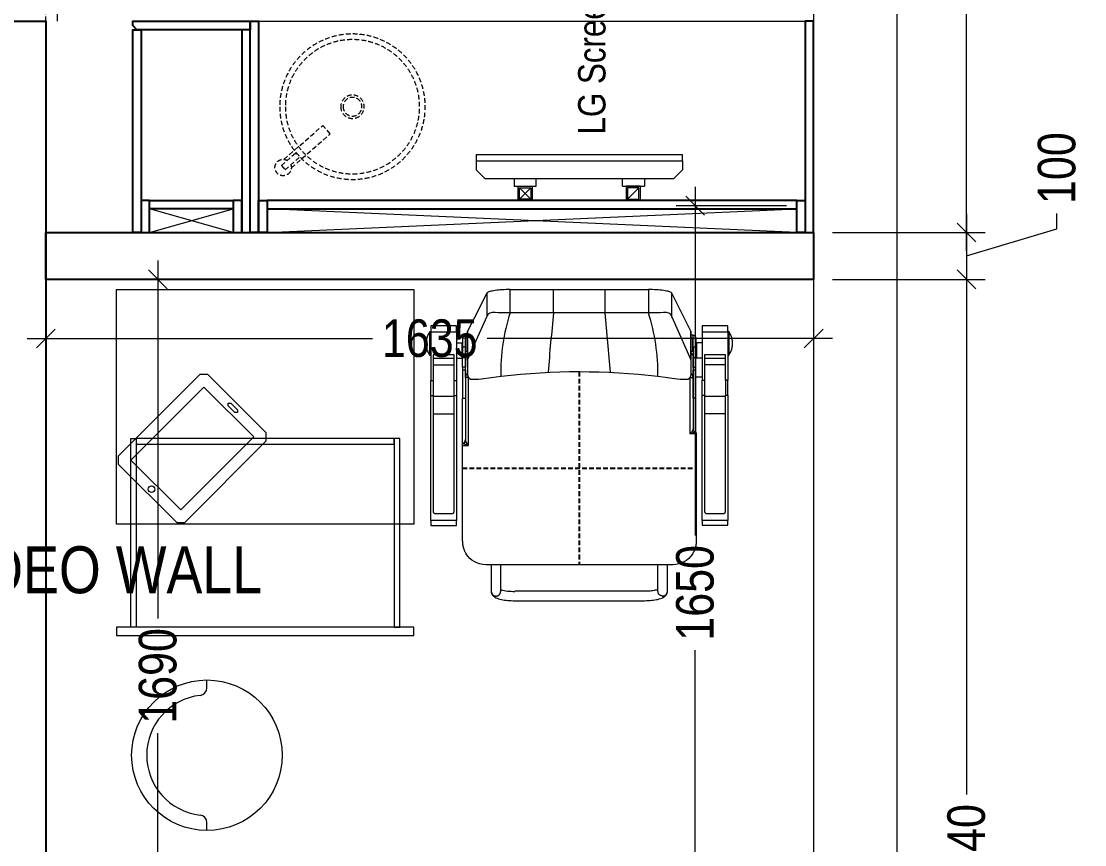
# Model space of a CAD drawing. Extents: x 4444 to 22214, y -867569 to -857440.
# Drawn here: x 19949 to 22214, y -862511 to -860756 of the extents above; entities that cross this region are included whole.
import ezdxf
from ezdxf.lldxf.tags import DXFTag

# ---------------------------------------------------------------- set-up
doc = ezdxf.new("R2010")
doc.units = 0
doc.header["$LTSCALE"] = 40
doc.header["$MEASUREMENT"] = 0
doc.header["$PDMODE"] = 3
for name, pattern in [('a_p6_plan_L18$0$HIDDEN', [0.375, 0.25, -0.125]), ('HIDDEN', [0.375, 0.25, -0.125]), ('HIDDEN2', [0.1875, 0.125, -0.0625])]:
    doc.linetypes.add(name, pattern=pattern)
for name, color, linetype, lineweight in [('A-WALL-MASY', 1, 'Continuous', 9), ('curtain', 144, 'Continuous', 9), ('dimensions', 149, 'Continuous', 5), ('Floor-Unit', 1, 'Continuous', 13), ('LENS_CURTAIN', 5, 'a_p6_plan_L18$0$HIDDEN', 9), ('LENS_FURNITURE', 13, 'Continuous', 9), ('LENS_PARTITION', 21, 'Continuous', 25), ('LENS_TEXT', 31, 'HIDDEN2', 5), ('LN-ELEVATION-1', 81, 'Continuous', 25), ('LN-ELEVATION-2', 103, 'Continuous', 20), ('LN-ELEVATION-3', 125, 'a_p6_plan_L18$0$HIDDEN', 18), ('LN-HATCH', 251, 'Continuous', 0), ('Text Format', 7, 'Continuous', 30), ('TV', 3, 'Continuous', 18)]:
    doc.layers.add(name, color=color, linetype=linetype, lineweight=lineweight)
doc.styles.get("Standard").update_dxf_attribs({"font": 'ARIALN.TTF'})
tags = doc.linetypes.add('DASHED2', pattern=[0.375, 0.25, -0.125]).pattern_tags.tags
tags[6:7] = [DXFTag(74, 4), DXFTag(75, 0), DXFTag(340, '0'), DXFTag(46, 1.0), DXFTag(50, 0.0), DXFTag(44, 0.0), DXFTag(45, 0.0)]
tags[4:5] = [DXFTag(74, 4), DXFTag(75, 0), DXFTag(340, '0'), DXFTag(46, 1.0), DXFTag(50, 0.0), DXFTag(44, 0.0), DXFTag(45, 0.0)]
doc.linetypes.add('ZIGZAG', pattern='A,0.0001,-0.2,[131,ltypeshp.shx,S=0.2,R=0,X=-0.2,Y=0],-0.4,[131,ltypeshp.shx,S=0.2,R=180,X=0.2,Y=0],-0.2', length=0.8001)
doc.dimstyles.new('Working', dxfattribs={"dimscale": 0.8, "dimtxt": 100, "dimasz": 50, "dimexe": 50, "dimexo": 50, "dimgap": 25, "dimtad": 1, "dimdec": 0, "dimtxsty": 'Standard', "dimblk": 'ARCHTICK', "dimcen": 0, "dimdle": 50, "dimclrd": 250, "dimclre": 8, "dimclrt": 7, "dimazin": 3, "dimtfac": 1, "dimtdec": 0, "dimtmove": 1, "dimatfit": 3, "dimfxl": 3, "dimlwd": 5, "dimlwe": 0})

# ---------------------------------------------------------------- blocks, each defined once
blk = doc.blocks.new('_ArchTick')
blk.add_lwpolyline([(-0.5, -0.5), (0.5, 0.5)])
blk = doc.blocks.new('*D125')
at = {"layer": 'Defpoints', "color": 0, "ltscale": 50, "transparency": 16777216}
for p in [(21129.9, -858593.1), (21636.9, -861206.1), (21962.3, -861206.1)]:
    blk.add_point(p, dxfattribs=at)
at = {"layer": 'dimensions', "color": 250, "linetype": 'DASHED2', "lineweight": 5, "ltscale": 50, "transparency": 16777216}
for p, q in [((21962.3, -858553.1), (21962.3, -859781.1)), ((21962.3, -861246.1), (21962.3, -860018))]:
    blk.add_line(p, q, dxfattribs=at)
at = {"layer": 'dimensions', "color": 8, "linetype": 'DASHED2', "lineweight": 0, "ltscale": 50, "transparency": 16777216}
for p, q in [((21562.3, -858593.1), (22002.3, -858593.1)), ((21676.9, -861206.1), (22002.3, -861206.1))]:
    blk.add_line(p, q, dxfattribs=at)
at = {"layer": 'dimensions', "color": 250, "lineweight": 5, "ltscale": 50, "transparency": 16777216, "xscale": 40, "yscale": 40, "zscale": 40}
for p, rotation in [((21962.3, -858593.1), 90), ((21962.3, -861206.1), -90.00000000000001)]:
    blk.add_blockref('_ArchTick', p, dxfattribs=dict(at, rotation=rotation))
at = {"layer": 'dimensions', "color": 7, "ltscale": 50, "transparency": 16777216, "insert": (21962.3, -859899.6), "char_height": 80, "attachment_point": 5, "rotation": 90, "bg_fill": 3, "box_fill_scale": 1.25, "bg_fill_color": 9, "bg_fill_true_color": 13158600, "bg_fill_transparency": 0}
blk.add_mtext('\\A1;2613', dxfattribs=at)
blk = doc.blocks.new('*D43')
at = {"layer": 'Defpoints', "color": 0, "ltscale": 50, "transparency": 16777216}
for p in [(21636.9, -861206.1), (21636.9, -861306.1), (21962.3, -861306.1)]:
    blk.add_point(p, dxfattribs=at)
at = {"layer": 'dimensions', "color": 250, "linetype": 'DASHED2', "lineweight": 5, "ltscale": 50, "transparency": 16777216}
for p, q in [((21962.3, -861166.1), (21962.3, -861346.1)), ((22154.9, -861198.3), (22154.9, -861158.3)), ((21962.3, -861256.1), (22154.9, -861198.3))]:
    blk.add_line(p, q, dxfattribs=at)
at = {"layer": 'dimensions', "color": 8, "linetype": 'DASHED2', "lineweight": 0, "ltscale": 50, "transparency": 16777216}
for p, q in [((21676.9, -861206.1), (22002.3, -861206.1)), ((21676.9, -861306.1), (22002.3, -861306.1))]:
    blk.add_line(p, q, dxfattribs=at)
at = {"layer": 'dimensions', "color": 250, "lineweight": 5, "ltscale": 50, "transparency": 16777216, "xscale": 40, "yscale": 40, "zscale": 40}
for p, rotation in [((21962.3, -861206.1), 90), ((21962.3, -861306.1), -90.00000000000001)]:
    blk.add_blockref('_ArchTick', p, dxfattribs=dict(at, rotation=rotation))
at = {"layer": 'dimensions', "color": 7, "ltscale": 50, "transparency": 16777216, "insert": (22154.9, -861069), "char_height": 80, "attachment_point": 5, "rotation": 90, "bg_fill": 3, "box_fill_scale": 1.25, "bg_fill_color": 9, "bg_fill_true_color": 13158600, "bg_fill_transparency": 0}
blk.add_mtext('\\A1;100', dxfattribs=at)
blk = doc.blocks.new('*D44')
at = {"layer": 'Defpoints', "color": 0, "ltscale": 50, "transparency": 16777216}
for p in [(21636.9, -861306.1), (21583.9, -863746.1), (21962.3, -863746.1)]:
    blk.add_point(p, dxfattribs=at)
at = {"layer": 'dimensions', "color": 250, "linetype": 'DASHED2', "lineweight": 5, "ltscale": 50, "transparency": 16777216}
for p, q in [((21962.3, -861266.1), (21962.3, -862407.7)), ((21962.3, -863786.1), (21962.3, -862644.4))]:
    blk.add_line(p, q, dxfattribs=at)
at = {"layer": 'dimensions', "color": 8, "linetype": 'DASHED2', "lineweight": 0, "ltscale": 50, "transparency": 16777216}
for p, q in [((21676.9, -861306.1), (22002.3, -861306.1)), ((21623.9, -863746.1), (22002.3, -863746.1))]:
    blk.add_line(p, q, dxfattribs=at)
at = {"layer": 'dimensions', "color": 250, "lineweight": 5, "ltscale": 50, "transparency": 16777216, "xscale": 40, "yscale": 40, "zscale": 40}
for p, rotation in [((21962.3, -861306.1), 90), ((21962.3, -863746.1), -90.00000000000001)]:
    blk.add_blockref('_ArchTick', p, dxfattribs=dict(at, rotation=rotation))
at = {"layer": 'dimensions', "color": 7, "ltscale": 50, "transparency": 16777216, "insert": (21962.3, -862526.1), "char_height": 80, "attachment_point": 5, "rotation": 90, "bg_fill": 3, "box_fill_scale": 1.25, "bg_fill_color": 9, "bg_fill_true_color": 13158600, "bg_fill_transparency": 0}
blk.add_mtext('\\A1;2440', dxfattribs=at)
blk = doc.blocks.new('*D94')
at = {"layer": 'Defpoints', "color": 0, "ltscale": 50, "transparency": 16777216}
for p in [(21384.5, -861149.1), (21618.9, -861149.1), (21636.9, -862799.1)]:
    blk.add_point(p, dxfattribs=at)
at = {"layer": 'dimensions', "color": 250, "linetype": 'DASHED2', "lineweight": 5, "ltscale": 50, "transparency": 16777216}
for p, q in [((21384.5, -861109.1), (21384.5, -861859.3)), ((21384.5, -862839.1), (21384.5, -862088.8))]:
    blk.add_line(p, q, dxfattribs=at)
at = {"layer": 'dimensions', "color": 8, "linetype": 'DASHED2', "lineweight": 0, "ltscale": 50, "transparency": 16777216}
for p, q in [((21578.9, -861149.1), (21344.5, -861149.1)), ((21596.9, -862799.1), (21344.5, -862799.1))]:
    blk.add_line(p, q, dxfattribs=at)
at = {"layer": 'dimensions', "color": 250, "lineweight": 5, "ltscale": 50, "transparency": 16777216, "xscale": 40, "yscale": 40, "zscale": 40}
for p, rotation in [((21384.5, -861149.1), 90), ((21384.5, -862799.1), -90.00000000000001)]:
    blk.add_blockref('_ArchTick', p, dxfattribs=dict(at, rotation=rotation))
at = {"layer": 'dimensions', "color": 7, "ltscale": 50, "transparency": 16777216, "insert": (21384.5, -861974.1), "char_height": 80, "attachment_point": 5, "rotation": 90, "bg_fill": 3, "box_fill_scale": 1.25, "bg_fill_color": 9, "bg_fill_true_color": 13158600, "bg_fill_transparency": 0}
blk.add_mtext('\\A1;1650', dxfattribs=at)
blk = doc.blocks.new('*D103')
at = {"layer": 'Defpoints', "color": 0, "ltscale": 50, "transparency": 16777216}
for p in [(20001.9, -861306.1), (20001.9, -862996.1), (20240.3, -862996.1)]:
    blk.add_point(p, dxfattribs=at)
at = {"layer": 'dimensions', "color": 250, "linetype": 'DASHED2', "lineweight": 5, "ltscale": 50, "transparency": 16777216}
for p, q in [((20240.3, -861266.1), (20240.3, -862036.3)), ((20240.3, -863036.1), (20240.3, -862265.8))]:
    blk.add_line(p, q, dxfattribs=at)
at = {"layer": 'dimensions', "color": 8, "linetype": 'DASHED2', "lineweight": 0, "ltscale": 50, "transparency": 16777216}
for p, q in [((20041.9, -861306.1), (20280.3, -861306.1)), ((20041.9, -862996.1), (20280.3, -862996.1))]:
    blk.add_line(p, q, dxfattribs=at)
at = {"layer": 'dimensions', "color": 250, "lineweight": 5, "ltscale": 50, "transparency": 16777216, "xscale": 40, "yscale": 40, "zscale": 40}
for p, rotation in [((20240.3, -861306.1), 90), ((20240.3, -862996.1), -90.00000000000001)]:
    blk.add_blockref('_ArchTick', p, dxfattribs=dict(at, rotation=rotation))
at = {"layer": 'dimensions', "color": 7, "ltscale": 50, "transparency": 16777216, "insert": (20240.3, -862151.1), "char_height": 80, "attachment_point": 5, "rotation": 90, "bg_fill": 3, "box_fill_scale": 1.25, "bg_fill_color": 9, "bg_fill_true_color": 13158600, "bg_fill_transparency": 0}
blk.add_mtext('\\A1;1690', dxfattribs=at)
blk = doc.blocks.new('*D104')
at = {"layer": 'Defpoints', "color": 0, "ltscale": 50, "transparency": 16777216}
for p in [(20001.9, -861306.1), (21636.9, -861306.1), (20001.9, -861431.9)]:
    blk.add_point(p, dxfattribs=at)
at = {"layer": 'dimensions', "color": 8, "linetype": 'DASHED2', "lineweight": 0, "ltscale": 50, "transparency": 16777216}
for p, q in [((20001.9, -861346.1), (20001.9, -861471.9)), ((21636.9, -861346.1), (21636.9, -861471.9))]:
    blk.add_line(p, q, dxfattribs=at)
at = {"layer": 'dimensions', "color": 250, "linetype": 'DASHED2', "lineweight": 5, "ltscale": 50, "transparency": 16777216}
for p, q in [((19961.9, -861431.9), (20704.3, -861431.9)), ((21676.9, -861431.9), (20934.5, -861431.9))]:
    blk.add_line(p, q, dxfattribs=at)
at = {"layer": 'dimensions', "color": 250, "lineweight": 5, "ltscale": 50, "transparency": 16777216, "xscale": 40, "yscale": 40, "zscale": 40, "rotation": 180}
blk.add_blockref('_ArchTick', (20001.9, -861431.9), dxfattribs=at)
at = {"layer": 'dimensions', "color": 250, "lineweight": 5, "ltscale": 50, "transparency": 16777216, "xscale": 40, "yscale": 40, "zscale": 40}
blk.add_blockref('_ArchTick', (21636.9, -861431.9), dxfattribs=at)
at = {"layer": 'dimensions', "color": 7, "ltscale": 50, "transparency": 16777216, "insert": (20819.4, -861431.9), "char_height": 80, "attachment_point": 5, "bg_fill": 3, "box_fill_scale": 1.25, "bg_fill_color": 9, "bg_fill_true_color": 13158600, "bg_fill_transparency": 0}
blk.add_mtext('\\A1;1635', dxfattribs=at)
blk = doc.blocks.new('awefqwf')
at = {"layer": 'A-WALL-MASY'}
for p, q in [((-177, -443), (-177, -4436)), ((0, -443), (0, -4436))]:
    blk.add_line(p, q, dxfattribs=at)
blk = doc.blocks.new('rtf')
at = {"color": 0, "linetype": 'ByBlock'}
for p, q in [((16412.5, -172798.8), (16452.4, -172798.8)), ((16412.5, -172810.8), (16412.5, -172798.8)), ((16412.5, -172810.8), (16452.4, -172810.8)), ((16425.3, -172793.1), (16535.3, -172793.1)), ((16535.3, -172793.1), (16535.3, -172817.1)), ((16425.3, -172817.1), (16535.3, -172817.1))]:
    blk.add_line(p, q, dxfattribs=at)
for centre, radius, start, end in [((16412.5, -172805.1), 17.5, 21.0506, 340.9422), ((16444.5, -172804.8), 9.89, 322.6562, 37.3438)]:
    blk.add_arc(centre, radius, start, end, dxfattribs=at)
blk = doc.blocks.new('dsg')
at = {"color": 0, "linetype": 'ByBlock'}
for radius in [155, 143, 25, 20]:
    blk.add_circle((11491.5, -171102.6), radius, dxfattribs=at)
blk.add_blockref('rtf', (-5117.5, 1702.9), dxfattribs=at)
blk = doc.blocks.new('CLINIC - CABINET SINK')
at = {"layer": 'LN-ELEVATION-1'}
for points in [[(-581.4, 225), (-599.4, 225), (-599.4, -225), (-581.4, -225)], [(-581.4, 225), (-563.4, 225), (-563.4, 157), (-581.4, 157)], [(564.6, 225), (582.6, 225), (582.6, 157), (564.6, 157)], [(582.6, 225), (600.6, 225), (600.6, -225), (582.6, -225)], [(-563.4, 157), (564.6, 157), (564.6, 175), (-563.4, 175)]]:
    blk.add_lwpolyline(points, close=True, dxfattribs=at)
at = {"layer": 'LN-ELEVATION-2'}
blk.add_line((582.6, -225), (-581.4, -225), dxfattribs=at)
at = {"layer": 'LN-HATCH'}
for p, q in [((564.6, 225), (-563.4, 175)), ((-563.4, 225), (564.6, 175))]:
    blk.add_line(p, q, dxfattribs=at)
at = {"layer": 'LN-ELEVATION-3', "xscale": -1, "rotation": 41.1558274151866}
blk.add_blockref('dsg', (-103569.3, 136346.7), dxfattribs=at)
blk = doc.blocks.new('CLINIC - MOP CLOSET')
at = {"layer": 'LN-ELEVATION-1'}
for points in [[(-106.4, 216), (-124.4, 216), (-124.4, -216), (-106.4, -216)], [(-106.4, 216), (-88.4, 216), (-88.4, 148), (-106.4, 148)], [(89.6, 216), (107.6, 216), (107.6, 148), (89.6, 148)], [(107.6, 216), (125.6, 216), (125.6, -216), (107.6, -216)], [(-88.4, 148), (89.6, 148), (89.6, 166), (-88.4, 166)], [(-124.4, -225), (-124.4, -234), (125.6, -234), (125.6, -216), (-115.4, -216)]]:
    blk.add_lwpolyline(points, close=True, dxfattribs=at)
at = {"layer": 'LN-HATCH'}
for p, q in [((89.6, 216), (-88.4, 166)), ((-88.4, 216), (89.6, 166))]:
    blk.add_line(p, q, dxfattribs=at)
blk = doc.blocks.new('Chair')
at = {"layer": 'Floor-Unit'}
for p, q in [((587017.2, -21249.2), (586990.8, -21249.2)), ((587490.8, -21249.2), (587464.4, -21249.2))]:
    blk.add_line(p, q, dxfattribs=at)
blk.add_circle((587240.8, -21249.2), 250, dxfattribs=at)
for centre, radius, start, end in [((587017.2, -21274.2), 25, 6.3794, 90), ((587464.4, -21274.2), 25, 90, 173.6206), ((587240.8, -21249.2), 200, 186.3794, 353.6206)]:
    blk.add_arc(centre, radius, start, end, dxfattribs=at)
blk = doc.blocks.new('chr')
at = {"layer": 'Defpoints', "linetype": 'HIDDEN'}
for p, q in [((0, 205.7), (0, -205.7)), ((-249, 0), (249, 0))]:
    blk.add_line(p, q, dxfattribs=at)
at = {"layer": 'LENS_FURNITURE'}
for points in [[(-197, 372.7), (-237.8, 291.7), (-237.8, 231.2), (-238, 230.4), (-238, 199.5), (-238, 199.4)], [(-147.2, 331.1), (-147.2, 380.6), (-151.5, 380.5), (-155.9, 380.4), (-160.1, 380.3), (-164.3, 380.1), (-168.3, 379.8), (-172.2, 379.4), (-175.9, 379), (-179.3, 378.5), (-182.5, 378), (-185.5, 377.5), (-188.1, 376.9), (-190.5, 376.2), (-192.5, 375.6), (-194.2, 374.9), (-195.5, 374.1), (-196.4, 373.4), (-197, 372.7), (-197, 322.4)], [(-147.2, 380.6), (147.2, 380.6)], [(-54.8, 331.1), (-54.8, 380.6)], [(54.8, 331.1), (54.8, 380.6)], [(197, 322.4), (197, 372.7), (196.5, 373.4), (195.5, 374.1), (194.2, 374.9), (192.5, 375.6), (190.5, 376.2), (188.2, 376.9), (185.5, 377.5), (182.6, 378), (179.4, 378.5), (175.9, 379), (172.2, 379.4), (168.4, 379.8), (164.3, 380.1), (160.2, 380.3), (155.9, 380.4), (151.6, 380.5), (147.2, 380.6), (147.2, 331.1)], [(238, 199.4), (238, 199.5), (238, 230.4), (237.8, 231.2), (237.8, 291.7), (197, 372.7)], [(-237.8, 231.2), (-197, 322.4)], [(147.2, 331.1), (-147.2, 331.1)], [(197, 322.4), (237.8, 231.2)], [(197, 321.2), (197, 321.7), (197, 321.9)], [(-261.5, 290.2), (-261.5, 303.2), (-316.5, 303.2), (-316.5, 290.2), (-261.5, 290.2), (-261.5, 187)], [(316.5, 290.4), (316.5, 303.4), (261.5, 303.4), (261.5, 290.4), (316.5, 290.4), (316.5, 187.2)], [(-316.5, 290.7), (-318.5, 290.7), (-318.8, 290.3), (-319.1, 289.9), (-319.3, 289.4), (-319.9, 288.6), (-320.1, 288.1), (-320.4, 287.7), (-320.9, 286.8), (-321.2, 286.4), (-321.4, 285.9), (-321.6, 285.5), (-321.8, 285), (-322.3, 284.1), (-322.5, 283.6), (-322.7, 283.2), (-322.9, 282.7), (-323.1, 282.2), (-323.3, 281.8), (-323.5, 281.3), (-323.8, 280.4), (-324, 279.9), (-324.1, 279.4), (-324.5, 278.4), (-324.6, 277.9), (-324.7, 277.5), (-324.9, 277), (-325, 276.5), (-325.2, 275.5), (-325.5, 274.5), (-325.6, 274), (-325.7, 273.5), (-325.9, 272), (-326.1, 270.5), (-326.1, 270), (-326.2, 269.5), (-326.2, 269), (-326.3, 268.5), (-326.3, 268), (-326.3, 267.5), (-326.3, 267), (-326.3, 266.5), (-326.4, 266), (-326.4, 265.4), (-326.3, 264.9), (-326.3, 264.4), (-326.3, 263.9), (-326.3, 262.9), (-326.2, 262.4), (-326.2, 261.9), (-326.1, 261.4), (-326.1, 260.9), (-325.9, 259.4), (-325.8, 258.9), (-325.7, 258.4), (-325.7, 257.9), (-325.6, 257.4), (-325.5, 256.9), (-325.4, 256.4), (-325.2, 255.9), (-325, 254.9), (-324.9, 254.4), (-324.7, 253.9), (-324.6, 253.4), (-324.5, 253), (-324, 251.5), (-323.8, 251), (-323.6, 250.5), (-323.5, 250.1), (-323.3, 249.6), (-323.1, 249.1), (-322.9, 248.7), (-322.7, 248.2), (-322.5, 247.7), (-322.3, 247.3), (-321.8, 246.4), (-321.6, 245.9), (-321.4, 245.5), (-321.2, 245), (-320.7, 244.1), (-320.4, 243.7), (-320.1, 243.2), (-319.9, 242.8), (-319.3, 242), (-319.1, 241.5), (-318.8, 241.1), (-318.5, 240.7), (-316.5, 240.7)], [(-318.5, 240.7), (-318.5, 290.7)], [(-316.5, 290.2), (-316.5, 187)], [(-238, 277.2), (-242, 277.2), (-242, 283.1), (-242.2, 283.1), (-242.6, 283.1), (-242.8, 283), (-243, 283), (-243.1, 283), (-243.3, 283), (-243.5, 282.9), (-243.7, 282.9), (-244.1, 282.8), (-244.2, 282.7), (-244.4, 282.6), (-244.8, 282.5), (-244.9, 282.4), (-245.1, 282.3), (-245.3, 282.2), (-245.6, 282), (-245.8, 281.9), (-245.9, 281.8), (-246.1, 281.7), (-246.2, 281.5), (-246.4, 281.4), (-246.5, 281.3), (-246.6, 281.2), (-246.8, 281), (-246.9, 280.9), (-247, 280.7), (-247.1, 280.6), (-247.4, 280.3), (-247.5, 280.1), (-247.6, 280), (-247.7, 279.8), (-247.8, 279.6), (-247.9, 279.3), (-248.1, 278.9), (-248.2, 278.6), (-248.3, 278.4), (-248.3, 278.2), (-248.4, 278), (-248.4, 277.8), (-248.4, 277.6), (-248.4, 277.4), (-248.5, 277.3), (-248.5, 277.1), (-248.5, 276.9), (-248.5, 276.7)], [(-242.5, 257.7), (-242.5, 276.7), (-248.5, 276.7), (-248.5, 257.7)], [(-242.5, 249.3), (-242.5, 249.4), (-242.4, 249.6), (-242.2, 249.6), (-242, 249.6), (-242, 277.2), (-242.1, 277.2), (-242.1, 277.2), (-242.2, 277.1), (-242.2, 277.1), (-242.3, 277.1), (-242.3, 277), (-242.4, 277), (-242.4, 277), (-242.5, 276.9), (-242.5, 276.8), (-242.5, 276.8), (-242.5, 276.7), (-242.5, 276.7)], [(-238, 283.1), (-242, 283.1)], [(-238, 230.2), (-238, 230.4), (-238, 290.9), (-238, 291), (-238, 291.1), (-237.9, 291.2), (-237.9, 291.3), (-237.9, 291.4), (-237.9, 291.5), (-237.8, 291.6), (-237.8, 291.7)], [(238, 230.2), (238, 230.4), (238, 290.9), (238, 291), (238, 291.1), (238, 291.2), (238, 291.3), (237.9, 291.4), (237.9, 291.5), (237.9, 291.6), (237.8, 291.7)], [(248.5, 276.7), (248.5, 277.3), (248.4, 277.4), (248.4, 277.6), (248.4, 277.8), (248.4, 278), (248.3, 278.2), (248.1, 278.7), (248.1, 278.9), (247.9, 279.3), (247.9, 279.4), (247.8, 279.6), (247.7, 279.8), (247.6, 280), (247.5, 280.1), (247.4, 280.3), (247.1, 280.6), (247, 280.7), (246.9, 280.9), (246.8, 281), (246.6, 281.2), (246.5, 281.3), (246.1, 281.7), (245.9, 281.8), (245.8, 281.9), (245.6, 282), (245.3, 282.2), (245.1, 282.3), (244.9, 282.4), (244.8, 282.5), (244.4, 282.6), (244.2, 282.7), (244.1, 282.8), (243.9, 282.8), (243.7, 282.9), (243.5, 282.9), (243.3, 283), (243.1, 283), (242.9, 283), (242.8, 283), (242.6, 283.1), (242.2, 283.1), (242, 283.1), (242, 277.2), (238, 277.2)], [(242, 283.1), (238, 283.1)], [(242.5, 249.3), (242.4, 249.5), (242.4, 249.5), (242.4, 249.5), (242.4, 249.5), (242.2, 249.6), (242, 249.6), (242, 277.2), (242.1, 277.2), (242.1, 277.2), (242.2, 277.1), (242.2, 277.1), (242.3, 277.1), (242.3, 277), (242.4, 277), (242.4, 277), (242.5, 276.9), (242.5, 276.8), (242.5, 276.8), (242.5, 276.7), (242.5, 276.7)], [(242.5, 257.7), (242.5, 276.7), (248.5, 276.7), (248.5, 257.7)], [(261.5, 290.4), (261.5, 187.2)], [(316.5, 240.9), (318.5, 240.9), (318.8, 241.3), (319.1, 241.7), (319.6, 242.6), (320.1, 243.4), (320.7, 244.3), (320.9, 244.8), (321.2, 245.2), (321.4, 245.6), (321.6, 246.1), (321.8, 246.5), (322.1, 247), (322.3, 247.5), (322.5, 247.9), (322.7, 248.4), (322.9, 248.9), (323.1, 249.3), (323.3, 249.8), (323.5, 250.3), (323.8, 251.2), (324, 251.7), (324.1, 252.2), (324.5, 253.1), (324.6, 253.6), (324.9, 254.6), (325, 255.1), (325.2, 256.1), (325.4, 256.6), (325.5, 257.1), (325.6, 257.6), (325.7, 258.1), (325.7, 258.6), (325.8, 259.1), (326, 260.1), (326.1, 261.1), (326.1, 261.6), (326.2, 262.1), (326.3, 263.1), (326.3, 263.6), (326.3, 264.1), (326.3, 264.6), (326.3, 265.1), (326.4, 265.6), (326.4, 266.1), (326.3, 266.6), (326.3, 267.1), (326.3, 267.7), (326.3, 268.2), (326.3, 268.7), (326.2, 269.7), (326.1, 270.2), (326.1, 270.7), (326, 271.7), (325.8, 272.7), (325.7, 273.2), (325.7, 273.7), (325.5, 274.7), (325.4, 275.2), (325.2, 275.7), (325, 276.7), (324.9, 277.2), (324.7, 277.6), (324.6, 278.1), (324.5, 278.6), (324.1, 279.6), (324, 280.1), (323.8, 280.6), (323.5, 281.5), (323.3, 282), (322.9, 282.9), (322.7, 283.4), (322.3, 284.3), (321.8, 285.2), (321.6, 285.7), (321.4, 286.1), (321.2, 286.6), (320.9, 287), (320.7, 287.5), (320.1, 288.3), (319.9, 288.8), (319.6, 289.2), (319.3, 289.6), (319.1, 290), (318.8, 290.5), (318.5, 290.9), (316.5, 290.9)], [(318.5, 290.9), (318.5, 240.9)], [(-248.5, 265.7), (-249.5, 266.7), (-261.5, 266.7)], [(-249.5, 234.7), (-249.5, 266.7)], [(-242, 249.6), (-240.7, 249.6), (-239.3, 249.6), (-238, 249.5)], [(238, 249.5), (239.3, 249.6), (242, 249.6)], [(261.5, 266.9), (249.5, 266.9), (248.5, 265.9)], [(249.5, 266.9), (249.5, 234.9)], [(-266.5, 187), (-266.5, 241.7), (-311.5, 241.7), (-311.5, 187)], [(-266.5, 233.8), (-311.5, 233.8)], [(-261.5, 234.7), (-249.5, 234.7), (-248.5, 235.7)], [(-248.5, 215.4), (-248.5, 209.6), (-242.5, 209.6), (-242.5, 215.4), (-248.5, 215.4), (-248.5, 235.9)], [(-238, 201.8), (-238.2, 201.6), (-238.4, 201.5), (-238.6, 201.3), (-238.8, 201.1), (-238.9, 200.9), (-239.1, 200.8), (-239.3, 200.6), (-239.5, 200.4), (-239.7, 200.2), (-239.8, 200), (-240, 199.8), (-240.2, 199.6), (-240.3, 199.4), (-240.5, 199.2), (-240.6, 199), (-240.9, 198.6), (-241.1, 198.1), (-241.2, 197.9), (-241.4, 197.7), (-241.5, 197.4), (-241.6, 197.2), (-241.7, 197), (-241.8, 196.7), (-241.9, 196.5), (-241.9, 196.2), (-242, 196), (-242.1, 195.8), (-242.2, 195.5), (-242.2, 195.3), (-242.3, 195), (-242.3, 194.8), (-242.4, 194.5), (-242.4, 194), (-242.5, 193.7), (-242.5, 193.2), (-242.5, 232.1), (-242.2, 236.1), (-241.2, 240.1), (-239.5, 243.8), (-238, 246)], [(-242.5, 235.9), (-242.5, 215.4)], [(238, 246.1), (238.5, 245.4), (240.2, 242.4), (241.5, 239.1), (242.2, 235.6), (242.5, 232.1), (242.5, 193.2), (242.5, 84), (242.2, 81.9), (241.2, 79.8), (239.7, 77.4), (237.7, 75), (236, 73.4), (236, 73.4), (236.4, 73.5), (238.1, 74), (240.7, 74.9), (242.8, 75.7), (244.4, 76.5), (245.5, 77.3), (245.3, 77.5), (245.1, 77.6), (244.8, 77.9), (244.5, 78.3), (244.4, 78.5), (244.2, 78.7), (244.1, 78.8), (243.9, 79.2), (243.8, 79.4), (243.6, 79.6), (243.5, 79.8), (243.4, 80), (243.3, 80.2), (243.2, 80.4), (243.1, 80.7), (243.1, 80.9), (243, 81.1), (242.9, 81.3), (242.8, 81.7), (242.7, 82), (242.7, 82.2), (242.6, 82.4), (242.6, 82.6), (242.6, 82.9), (242.5, 83.1), (242.5, 83.5), (242.5, 83.8), (242.5, 84)], [(242.5, 214.3), (242.5, 209.8), (248.5, 209.8), (248.5, 214.3), (242.5, 214.3), (242.5, 235.9)], [(248.5, 235.9), (249.5, 234.9), (261.5, 234.9)], [(248.5, 214.3), (248.5, 235.9)], [(311.5, 187.2), (311.5, 241.8), (266.5, 241.8), (266.5, 187.2)], [(311.5, 234), (266.5, 234)], [(-266.5, 219.8), (-311.5, 219.8)], [(-248.5, 209.6), (-248.5, 149.4)], [(-242.5, 222.6), (-242.4, 223), (-242.4, 223.1), (-242.4, 223.1), (-242.4, 223.1), (-242.2, 223.4), (-242, 223.6)], [(-242.5, 209.6), (-242.5, 149.4)], [(-214.9, 189.4), (-208.1, 190.4), (-187.4, 193.3), (-166.6, 195.9), (-145.8, 198.2), (-125, 200.2), (-104.2, 201.9), (-83.3, 203.3), (-62.4, 204.4), (-41.5, 205.2), (-20.6, 205.7), (0.3, 205.8), (21.2, 205.6), (42.1, 205.2), (63, 204.4), (83.9, 203.3), (104.8, 201.9), (125.6, 200.2), (146.5, 198.2), (167.2, 195.8), (188, 193.2), (208.7, 190.3), (214.9, 189.4)], [(242, 223.7), (242.2, 223.4), (242.4, 223.2), (242.5, 223), (242.5, 222.7)], [(242.5, 149.5), (242.5, 209.8)], [(248.5, 149.5), (248.5, 209.8)], [(311.5, 220), (266.5, 220)], [(-316.5, 155.2), (-316.5, 187), (-311.5, 187), (-311.5, 155.2)], [(-266.5, 155.2), (-266.5, 187), (-261.5, 187), (-261.5, 155.2)], [(-236, 193.5), (-236.5, 193.5), (-237.1, 193.5), (-238.2, 193.5), (-238.7, 193.5), (-239.2, 193.5), (-239.8, 193.4), (-240.3, 193.4), (-241.4, 193.3), (-242, 193.3), (-242.5, 193.2), (-242.5, 59), (-242.2, 57), (-241.2, 54.8), (-239.8, 52.5), (-237.7, 50), (-236, 48.4), (-236, 193.4)], [(-238, 199.5), (-238, 199.4), (-238, 199.1), (-238, 198.6), (-237.9, 198.4), (-237.9, 197.9), (-237.8, 197.7), (-237.7, 197.2), (-237.7, 197), (-237.6, 196.7), (-237.6, 196.5), (-237.5, 196.3), (-237.4, 196), (-237.3, 195.8), (-237.2, 195.6), (-237.1, 195.4), (-237, 195.1), (-236.9, 194.9), (-236.8, 194.7), (-236.5, 194.1), (-236.3, 193.9), (-236.2, 193.7), (-236.1, 193.5), (-235.8, 193.1), (-235.5, 192.7), (-235.3, 192.6), (-235.1, 192.4), (-235, 192.2), (-234.8, 192), (-234.6, 191.9), (-234.2, 191.6), (-233.9, 191.3), (-233.5, 191), (-233.3, 190.9), (-233, 190.7), (-232.6, 190.5), (-232.4, 190.4), (-232, 190.2), (-231.7, 190.1), (-231.5, 190), (-231.1, 189.8), (-230.8, 189.8), (-230.6, 189.7), (-230.4, 189.7), (-230.1, 189.6), (-229.9, 189.5), (-229.7, 189.5), (-229.4, 189.5), (-228.9, 189.4), (-228.7, 189.4), (-228.5, 189.4), (-228.2, 189.4), (-228, 189.4), (-214.9, 189.4)], [(214.9, 189.4), (228, 189.4), (228.3, 189.4), (228.5, 189.4), (228.7, 189.4), (229, 189.4), (229.5, 189.5), (229.7, 189.5), (229.9, 189.5), (230.6, 189.7), (230.9, 189.8), (231.1, 189.8), (231.3, 189.9), (231.6, 190), (231.8, 190.1), (232, 190.2), (232.2, 190.3), (232.4, 190.4), (232.7, 190.5), (233.1, 190.7), (233.3, 190.9), (233.5, 191), (233.9, 191.3), (234.3, 191.6), (234.6, 191.9), (234.8, 192), (235, 192.2), (235.2, 192.4), (235.3, 192.6), (235.5, 192.7), (235.8, 193.1), (236.1, 193.5), (236.4, 193.9), (236.5, 194.1), (236.6, 194.3), (236.9, 194.7), (237, 194.9), (237.1, 195.1), (237.2, 195.4), (237.3, 195.6), (237.4, 195.8), (237.5, 196), (237.5, 196.3), (237.6, 196.5), (237.7, 196.7), (237.8, 197.4), (237.9, 197.7), (237.9, 197.9), (238, 198.4), (238, 198.6), (238, 198.9), (238, 199.1), (238, 199.4), (238, 199.5)], [(236, 193.5), (242.5, 193.2), (242.5, 193.5), (242.5, 193.7), (242.4, 194.2), (242.4, 194.5), (242.3, 194.8), (242.3, 195), (242.2, 195.2), (242.2, 195.5), (242.1, 195.7), (242, 196), (242, 196.2), (241.9, 196.5), (241.7, 196.9), (241.5, 197.4), (241.3, 197.9), (241.2, 198.1), (240.9, 198.5), (240.8, 198.8), (240.6, 199), (240.3, 199.4), (240.2, 199.6), (240, 199.8), (239.9, 200), (239.7, 200.2), (239.5, 200.4), (239.4, 200.6), (239.2, 200.7), (239, 200.9), (238.8, 201.1), (238.4, 201.4), (238, 201.7)], [(249, 73.3), (236, 73.4), (236, 193.3)], [(261.5, 194), (248.5, 194)], [(261.5, 155.4), (261.5, 187.2), (266.5, 187.2), (266.5, 155.4)], [(-316.5, -111.8), (-316.5, 155.2), (-311.5, 155.2), (-311.5, -91.8), (-311.5, -92), (-311.5, -92.1), (-311.5, -92.3), (-311.5, -92.5), (-311.4, -92.7), (-311.4, -93), (-311.3, -93.2), (-311.3, -93.3), (-311.2, -93.6), (-311.1, -93.8), (-311, -93.9), (-310.9, -94.1), (-310.9, -94.3), (-310.6, -94.7), (-310.5, -94.8), (-310.4, -95), (-310.3, -95.1), (-310.1, -95.2), (-309.9, -95.5), (-309.8, -95.6), (-309.7, -95.7), (-309.2, -96), (-309.1, -96.1), (-309, -96.2), (-308.8, -96.2), (-308.5, -96.4), (-308.2, -96.5), (-308, -96.6), (-307.7, -96.7), (-307.5, -96.7), (-307.3, -96.7), (-307.2, -96.8), (-307, -96.8), (-306.8, -96.8), (-306.7, -96.8), (-306.5, -96.8), (-271.5, -96.8), (-271.3, -96.8), (-271.2, -96.8), (-271, -96.8), (-270.8, -96.8), (-270.5, -96.7), (-270.3, -96.7), (-270, -96.6), (-269.8, -96.5), (-269.7, -96.5), (-269.5, -96.4), (-269.2, -96.2), (-269.1, -96.2), (-268.9, -96.1), (-268.8, -96), (-268.6, -95.9), (-268.3, -95.7), (-268.2, -95.6), (-268.1, -95.5), (-267.8, -95.2), (-267.7, -95.1), (-267.6, -95), (-267.5, -94.8), (-267.4, -94.7), (-267.3, -94.5), (-267.2, -94.4), (-267.1, -94.1), (-267, -93.9), (-266.9, -93.6), (-266.8, -93.5), (-266.7, -93.3), (-266.7, -93.2), (-266.6, -93), (-266.6, -92.7), (-266.5, -92.5), (-266.5, -92.3), (-266.5, -92), (-266.5, -91.8), (-266.5, 155.2), (-261.5, 155.2), (-261.5, -111.8)], [(-266.5, 152.7), (-311.5, 152.7)], [(-248.5, 50.7), (-248.5, 52.8), (-248.5, 149.4), (-242.5, 149.4), (-242.5, 61.3)], [(248.5, 75.6), (248.5, 149.5), (242.5, 149.5), (242.5, 83.8)], [(316.5, 155.4), (316.5, -111.6), (261.5, -111.6), (261.5, -121.6), (316.5, -121.6), (316.5, -111.6)], [(261.5, -111.6), (261.5, 155.4), (266.5, 155.4), (266.5, -91.6), (266.5, -91.8), (266.5, -91.9), (266.5, -92.1), (266.5, -92.3), (266.6, -92.5), (266.6, -92.6), (266.6, -92.8), (266.7, -93.1), (266.8, -93.3), (266.8, -93.4), (266.9, -93.6), (267, -93.8), (267.1, -93.9), (267.1, -94.1), (267.2, -94.2), (267.3, -94.4), (267.4, -94.5), (267.5, -94.6), (267.6, -94.8), (267.7, -94.9), (267.8, -95), (268.1, -95.3), (268.2, -95.4), (268.3, -95.5), (268.6, -95.7), (268.8, -95.8), (268.9, -95.9), (269, -96), (269.4, -96.1), (269.8, -96.3), (270, -96.4), (270.3, -96.5), (270.5, -96.5), (270.6, -96.5), (270.8, -96.6), (271, -96.6), (271.2, -96.6), (271.5, -96.6), (306.5, -96.6), (306.7, -96.6), (306.8, -96.6), (307, -96.6), (307.2, -96.6), (307.3, -96.5), (307.5, -96.5), (307.7, -96.5), (308, -96.4), (308.2, -96.3), (308.3, -96.3), (308.6, -96.1), (308.8, -96), (308.9, -96), (309.1, -95.9), (309.2, -95.8), (309.4, -95.7), (309.7, -95.5), (309.8, -95.4), (309.9, -95.3), (310.1, -95), (310.3, -94.9), (310.4, -94.8), (310.6, -94.5), (310.7, -94.4), (310.8, -94.2), (310.9, -94.1), (310.9, -93.9), (311, -93.8), (311.1, -93.4), (311.2, -93.3), (311.3, -93.1), (311.4, -92.8), (311.4, -92.6), (311.4, -92.5), (311.5, -92.3), (311.5, -92.1), (311.5, -91.9), (311.5, -91.8), (311.5, -91.6), (311.5, 155.4)], [(311.5, 152.9), (266.5, 152.9)], [(-266.5, 115.3), (-311.5, 115.3)], [(311.5, 115.5), (266.5, 115.5)], [(246.5, 78.1), (246.2, 77.9), (245.5, 77.3)], [(248.5, 75.7), (248.7, 75.2), (248.7, 75), (248.8, 74.8), (248.8, 74.7), (248.9, 74.5), (249, 74), (249, 73.8), (249, 73.5), (249, 73.3), (249, -155.7)], [(-249, 48.3), (-236, 48.4), (-236, 48.4), (-236.4, 48.5), (-238.1, 49), (-240.7, 49.9), (-242.8, 50.7), (-244.4, 51.5), (-245.5, 52.3), (-245.3, 52.5), (-245.1, 52.6), (-244.8, 52.9), (-244.5, 53.3), (-244.4, 53.5), (-244.2, 53.7), (-244.1, 53.8), (-244, 54), (-243.9, 54.2), (-243.6, 54.6), (-243.5, 54.8), (-243.4, 55), (-243.3, 55.2), (-243.2, 55.4), (-243.1, 55.7), (-243.1, 55.9), (-243, 56.1), (-242.9, 56.3), (-242.8, 56.7), (-242.7, 57), (-242.7, 57.2), (-242.6, 57.4), (-242.6, 57.6), (-242.6, 57.9), (-242.5, 58.1), (-242.5, 58.5), (-242.5, 58.8), (-242.5, 59)], [(-249, -155.7), (-249, 48.3), (-249, 48.5), (-249, 48.6), (-249, 48.8), (-249, 49), (-248.9, 49.2), (-248.9, 49.4), (-248.9, 49.6), (-248.8, 49.8), (-248.8, 49.9), (-248.7, 50.1), (-248.6, 50.5), (-248.4, 50.8), (-248.4, 51), (-248.3, 51.1), (-248.2, 51.3), (-248, 51.6), (-247.9, 51.8), (-247.8, 51.9), (-247.6, 52.1), (-247.5, 52.2), (-247.3, 52.5), (-247.1, 52.6), (-247, 52.7), (-246.9, 52.9), (-246.7, 53), (-246.6, 53.1), (-246.3, 52.9), (-245.5, 52.3)], [(-248.5, 52.8), (-246.9, 52.8)], [(-246.6, 53.1), (-246.2, 53.4), (-245.8, 53.7), (-245.5, 54), (-245.1, 54.4), (-245, 54.6), (-244.7, 54.9), (-244.5, 55.1), (-244.4, 55.3), (-244.2, 55.5), (-244.1, 55.7), (-244, 55.9), (-243.9, 56.1), (-243.6, 56.5), (-243.5, 56.8), (-243.4, 57), (-243.3, 57.2), (-243.2, 57.4), (-243.1, 57.9), (-242.9, 58.3), (-242.8, 58.8), (-242.7, 59), (-242.7, 59.2), (-242.6, 59.5), (-242.6, 59.7), (-242.6, 59.9), (-242.5, 60.2), (-242.5, 60.7), (-242.5, 60.9), (-242.5, 61.1)], [(-249, -155.7), (-249, -156.3), (-249, -156.8), (-249, -157.3), (-249, -157.9), (-248.9, -158.4), (-248.9, -159.5), (-248.8, -160), (-248.7, -161.1), (-248.7, -161.6), (-248.6, -162.1), (-248.5, -162.7), (-248.4, -163.7), (-248.3, -164.2), (-248.1, -165.3), (-248, -165.8), (-247.9, -166.3), (-247.7, -166.9), (-247.6, -167.4), (-247.5, -167.9), (-247.2, -168.9), (-246.9, -170), (-246.8, -170.5), (-246.4, -171.5), (-246.3, -172), (-246.1, -172.5), (-245.9, -173), (-245.7, -173.5), (-245.5, -174), (-245.3, -174.5), (-244.7, -176), (-244.5, -176.5), (-243.8, -177.9), (-243.1, -179.3), (-242.6, -180.3), (-242.3, -180.7), (-242, -181.2), (-241.7, -181.7), (-241.2, -182.6), (-240.9, -183)], [(249, -155.7), (249, -156.3), (249, -156.8), (249, -157.3), (248.9, -157.9), (248.9, -158.4), (248.9, -159.5), (248.8, -160), (248.8, -160.5), (248.7, -161.1), (248.7, -161.6), (248.6, -162.1), (248.5, -162.7), (248.4, -163.7), (248.3, -164.2), (248.2, -164.8), (248.1, -165.3), (248, -165.8), (247.9, -166.3), (247.7, -166.9), (247.6, -167.4), (247.5, -167.9), (247.2, -168.9), (246.9, -170), (246.8, -170.5), (246.4, -171.5), (246.3, -172), (246.1, -172.5), (245.9, -173), (245.7, -173.5), (245.5, -174), (245.3, -174.5), (245.1, -175), (244.7, -176), (244.5, -176.5), (244, -177.4), (243.8, -177.9), (243.6, -178.4), (243.1, -179.3), (242.8, -179.8), (242, -181.2), (241.7, -181.7), (241.2, -182.6), (240.9, -183), (236.9, -188.4), (233, -192.4), (228.7, -196), (224, -199), (218.3, -201.8), (212.4, -203.9), (205.8, -205.3), (199, -205.7), (199, -205.7)], [(-199, -205.7), (-199, -205.7), (-205.8, -205.3), (-212.4, -203.9), (-218.3, -201.8), (-224, -199), (-228.7, -196), (-233, -192.4), (-236.9, -188.4), (-240.9, -183), (-240.9, -183.1), (-240.9, -183.1)], [(199, -205.7), (-199, -205.7)], [(-187.5, -205.7), (-187.5, -262.7), (-187.4, -264.6), (-186.9, -266.5), (-186.2, -268.2), (-185.3, -269.8), (-184.3, -271.2), (-183, -272.5), (-181.5, -273.7), (-179.7, -274.9), (-177.6, -276.1), (-175, -277.2), (-172, -278.2), (-169, -279.1), (-165.8, -279.8), (-162.6, -280.5), (-159.2, -281), (-155.7, -281.4), (-152.2, -281.8), (-148.5, -282.1), (-144.8, -282.3), (-141.1, -282.4), (-137.5, -282.4), (137.5, -282.4), (139.5, -282.4), (143.2, -282.3), (146.9, -282.2), (150.6, -281.9), (154.2, -281.6), (157.6, -281.2), (161, -280.7), (164.3, -280.1), (167.4, -279.5), (170.3, -278.7), (173.2, -277.8), (175.9, -276.8), (178.6, -275.6), (180.7, -274.3), (182.4, -273), (183.8, -271.7), (185, -270.2), (186, -268.6), (186.8, -266.9), (187.3, -265.1), (187.5, -263.3), (187.5, -262.7), (187.5, -205.7)], [(-177.5, -272.4), (-177.3, -272.4), (-176.8, -272.4), (-176.3, -272.4), (-176.1, -272.3), (-175.8, -272.3), (-175.6, -272.3), (-175.4, -272.2), (-175.1, -272.2), (-174.9, -272.1), (-174.4, -272), (-174.2, -271.9), (-174, -271.8), (-173.8, -271.7), (-173.3, -271.6), (-173.1, -271.5), (-172.5, -271.1), (-172.3, -271), (-171.9, -270.8), (-171.5, -270.5), (-171.1, -270.2), (-170.9, -270), (-170.8, -269.9), (-170.4, -269.6), (-170.1, -269.2), (-169.9, -269), (-169.6, -268.7), (-169.5, -268.5), (-169.3, -268.3), (-169.2, -268.1), (-169.1, -267.9), (-168.9, -267.7), (-168.7, -267.3), (-168.5, -266.9), (-168.4, -266.6), (-168.3, -266.4), (-168.2, -266.2), (-168.1, -266), (-168, -265.8), (-167.9, -265.3), (-167.8, -265.1), (-167.8, -264.8), (-167.7, -264.6), (-167.7, -264.4), (-167.6, -264.1), (-167.6, -263.9), (-167.6, -263.7), (-167.5, -263), (-167.5, -262.7), (-167.5, -205.7)], [(177.5, -272.4), (177.3, -272.4), (176.8, -272.4), (176.3, -272.4), (176.1, -272.3), (175.8, -272.3), (175.6, -272.3), (175.4, -272.2), (175.1, -272.2), (174.9, -272.1), (174.4, -272), (174.2, -271.9), (174, -271.8), (173.8, -271.7), (173.3, -271.6), (173.1, -271.5), (172.9, -271.4), (172.7, -271.2), (172.5, -271.1), (172.3, -271), (171.9, -270.8), (171.7, -270.6), (171.5, -270.5), (171.3, -270.3), (171.1, -270.2), (170.9, -270), (170.8, -269.9), (170.4, -269.6), (169.9, -269), (169.8, -268.9), (169.6, -268.7), (169.5, -268.5), (169.3, -268.3), (169.2, -268.1), (169.1, -267.9), (168.9, -267.7), (168.7, -267.3), (168.5, -266.9), (168.4, -266.6), (168.3, -266.4), (168.2, -266.2), (168.1, -266), (168, -265.8), (167.9, -265.5), (167.8, -265.1), (167.8, -264.8), (167.7, -264.6), (167.7, -264.4), (167.6, -264.1), (167.6, -263.9), (167.6, -263.7), (167.5, -263), (167.5, -262.7), (167.5, -205.7)], [(-187.5, -262.7), (-187.5, -263.2), (-187.4, -263.7), (-187.4, -264.1), (-187.3, -264.4), (-187.3, -264.6), (-187.2, -264.8), (-187.2, -265.1), (-187.1, -265.3), (-187, -265.8), (-186.9, -266), (-186.8, -266.2), (-186.7, -266.4), (-186.6, -266.6), (-186.5, -266.9), (-186.3, -267.3), (-186.1, -267.7), (-185.9, -267.9), (-185.8, -268.1), (-185.7, -268.3), (-185.5, -268.5), (-185.4, -268.7), (-185.1, -269), (-184.9, -269.2), (-184.6, -269.6), (-184.2, -269.9), (-183.9, -270.2), (-183.7, -270.3), (-183.5, -270.5), (-183.1, -270.8), (-182.7, -271), (-182.5, -271.1), (-181.9, -271.5), (-181.7, -271.6), (-181.2, -271.7), (-181, -271.8), (-180.8, -271.9), (-180.5, -272), (-180.1, -272.1), (-179.9, -272.2), (-179.6, -272.2), (-179.4, -272.3), (-179.2, -272.3), (-178.9, -272.3), (-178.7, -272.4), (-178.2, -272.4), (-177.7, -272.4), (-177.5, -272.4)], [(167.5, -258.6), (166.8, -258.9), (165.4, -259.4), (163.6, -259.8), (161.5, -260.3), (159.2, -260.7), (156.7, -261.1), (153.9, -261.5), (150.9, -261.8), (147.8, -262.1), (144.6, -262.3), (141.3, -262.4), (138.1, -262.4), (137.5, -262.4), (-137.5, -262.4)], [(177.5, -272.4), (177.7, -272.4), (178.2, -272.4), (178.7, -272.4), (178.9, -272.3), (179.2, -272.3), (179.4, -272.3), (179.6, -272.2), (179.9, -272.2), (180.1, -272.1), (180.5, -272), (180.8, -271.9), (181, -271.8), (181.2, -271.7), (181.7, -271.6), (181.9, -271.5), (182.5, -271.1), (182.7, -271), (182.9, -270.9), (183.1, -270.8), (183.3, -270.6), (183.5, -270.5), (183.7, -270.3), (183.9, -270.2), (184.2, -269.9), (184.6, -269.6), (184.9, -269.2), (185.1, -269), (185.2, -268.9), (185.4, -268.7), (185.7, -268.3), (185.8, -268.1), (185.9, -267.9), (186.1, -267.7), (186.3, -267.3), (186.5, -266.9), (186.6, -266.6), (186.7, -266.4), (186.8, -266.2), (187, -265.8), (187.1, -265.3), (187.2, -265.1), (187.2, -264.8), (187.3, -264.6), (187.3, -264.4), (187.4, -264.1), (187.4, -263.9), (187.5, -263.4), (187.5, -263.2), (187.5, -262.7)]]:
    blk.add_lwpolyline(points, dxfattribs=at)
for points in [[(-248.5, 235.9), (-242.5, 235.9), (-242.5, 257.7), (-248.5, 257.7)], [(248.5, 257.7), (242.5, 257.7), (242.5, 235.9), (248.5, 235.9)], [(316.5, 187.2), (311.5, 187.2), (311.5, 155.4), (316.5, 155.4)], [(-261.5, -111.8), (-316.5, -111.8), (-316.5, -121.8), (-261.5, -121.8)]]:
    blk.add_lwpolyline(points, close=True, dxfattribs=at)
for centre, radius, start, end in [((247.3, 203.6), 414.6, 162.0923, 181.0762), ((4674.9, -167.5), 4755.9, 173.9822, 175.5169), ((-4674.9, -167.5), 4755.9, 4.4831, 6.0178), ((-247.3, 203.6), 414.6, 358.9238, 17.9077), ((-140.4, -164.1), 98.4, 253.9957, 271.677)]:
    blk.add_arc(centre, radius, start, end, dxfattribs=at)
for points in [[(-147.2, 331.1), (-173.1, 331.1), (-194.7, 327.3), (-197, 322.4)], [(197, 322.4), (194.8, 327.3), (173.2, 331.1), (147.2, 331.1)]]:
    blk.add_spline(points, degree=3, dxfattribs=at)
blk = doc.blocks.new('servgewrgtrs')
at = {"layer": 'LENS_FURNITURE'}
blk.add_lwpolyline([(119.4, -352.5), (119.4, -985.5), (-380.6, -985.5), (-380.6, -352.5)], close=True, dxfattribs=at)
at = {"layer": 'LENS_FURNITURE', "color": 146}
for points in [[(338.5, -352.5), (338.5, -985.5), (356.5, -985.5), (356.5, -352.5)], [(-63.5, -382.5), (-63.5, -394.5), (338.5, -394.5), (338.5, -382.5)], [(-63.5, -394.5), (-63.5, -943.5), (-51.5, -943.5), (-51.5, -394.5)], [(-63.5, -955.5), (-63.5, -943.5), (338.5, -943.5), (338.5, -955.5)]]:
    blk.add_lwpolyline(points, close=True, dxfattribs=at)
at = {"layer": 'LENS_FURNITURE', "color": 18}
for points in [[(-8.5, -982), (115.9, -857.5), (115.9, -840.5), (-58, -666.6), (-75, -666.6), (-199.5, -791), (-199.5, -808), (-25.5, -982)], [(-17, -955.1), (89, -849), (-66.5, -693.5), (-172.6, -799.5)], [(-138.3, -741.9), (-124.2, -727.8), (-118.5, -727.8), (-118.5, -727.8), (-118.5, -733.4), (-132.6, -747.6), (-138.3, -747.6), (-138.3, -747.6)]]:
    blk.add_lwpolyline(points, close=True, dxfattribs=at)
blk.add_circle((44.8, -910.9), 7, dxfattribs=at)
at = {"layer": 'Floor-Unit', "xscale": 0.6413055337135763, "yscale": 0.6413055337135763}
blk.add_blockref('Chair', (-375989.1, 12834.1), dxfattribs=at)
at = {"layer": 'LENS_PARTITION', "rotation": 90.00000000000003}
blk.add_blockref('chr', (0, 0), dxfattribs=at)
blk = doc.blocks.new('A$C22e4fd2c')
at = {"layer": 'TV', "color": 3}
for p, q in [((-32.3, 0), (-51.7, -19.4)), ((-12.9, 0), (-32.3, 0)), ((-51.7, -420.6), (-51.7, -19.4)), ((-51.7, -81.5), (-67.2, -81.5)), ((-67.2, -81.5), (-67.2, -128)), ((-94.6, -116.9), (-70.3, -92.6)), ((-94.6, -92.6), (-70.3, -116.9)), ((-67.2, -128), (-51.7, -128)), ((-67.2, -312), (-51.7, -312)), ((-67.2, -312), (-67.2, -358.5)), ((-94.6, -322.7), (-70.3, -347)), ((-51.7, -358.5), (-67.2, -358.5)), ((-32.3, -440), (-51.7, -420.6)), ((-12.9, -440), (-32.3, -440))]:
    blk.add_line(p, q, dxfattribs=at)
for points in [[(0, 0), (-12.9, 0), (-12.9, -440), (0, -440)], [(-67.2, -89.6), (-67.2, -119.9), (-97.6, -119.9), (-97.6, -89.6)], [(-70.3, -92.6), (-70.3, -116.9), (-94.6, -116.9), (-94.6, -92.6)], [(-67.2, -350), (-67.2, -319.7), (-97.6, -319.7), (-97.6, -350)], [(-70.3, -347), (-70.3, -322.7), (-94.6, -322.7), (-94.6, -347)]]:
    blk.add_lwpolyline(points, close=True, dxfattribs=at)
at = {"layer": 'LENS_TEXT', "insert": (43, -217.5), "char_height": 58.23, "width": 366, "attachment_point": 1}
blk.add_mtext('LG Screen', dxfattribs=at)

msp = doc.modelspace()

# ---------------------------------------------------------------- linework, layer by layer
at = {"layer": 'curtain', "linetype": 'ZIGZAG'}
msp.add_lwpolyline([(20026.9, -860756.1), (20026.9, -860006.1)], dxfattribs=at)
at = {"layer": 'LENS_CURTAIN'}
msp.add_lwpolyline([(20001.9, -860006.1), (19901.9, -860006.1), (19901.9, -860756.1), (20001.9, -860756.1)], close=True, dxfattribs=at)

# ---------------------------------------------------------------- block references
at = {"xscale": -1, "rotation": 180}
msp.add_blockref('CLINIC - MOP CLOSET', (20311.2, -860990.1), dxfattribs=at)

# ---------------------------------------------------------------- dimensions: what is measured, and where the dimension line sits
at = {"layer": 'dimensions', "color": 3, "ltscale": 50, "true_color": 0x15f609}
for base, p1, p2, picture, middle in [((21962.3, -861206.1), (21129.9, -858593.1), (21636.9, -861206.1), '*D125', (21962.3, -859899.6)), ((20240.3, -862996.1), (20001.9, -861306.1), (20001.9, -862996.1), '*D103', (20240.3, -862151.1))]:
    dim = msp.add_linear_dim(base=base, p1=p1, p2=p2, angle=90, dimstyle='Working', override={"dimfxl": 500, "dimfxlon": 1, "dimtfill": 1, "dimarcsym": 1}, dxfattribs=at)
    dim.commit()
    dim.dimension.update_dxf_attribs({"geometry": picture, "text_midpoint": middle})

# ---------------------------------------------------------------- next in the draw order: texts
at = {"layer": 'LENS_TEXT', "linetype": 'Continuous', "insert": (19739.4, -861874.9), "char_height": 100, "width": 745.985, "attachment_point": 1}
msp.add_mtext('\\pxqc;VIDEO WALL', dxfattribs=at)

# ---------------------------------------------------------------- next in the draw order: dimensions: what is measured, and where the dimension line sits
at = {"layer": 'dimensions', "color": 3, "ltscale": 50, "true_color": 0x15f609}
dim = msp.add_linear_dim(base=(21962.3, -861306.1), p1=(21636.9, -861206.1), p2=(21636.9, -861306.1), angle=90, dimstyle='Working', override={"dimfxl": 500, "dimfxlon": 1, "dimtfill": 1, "dimarcsym": 1}, dxfattribs=at)
dim.commit()
dim.dimension.update_dxf_attribs({"geometry": '*D43', "text_midpoint": (22154.9, -861138.3)})

# ---------------------------------------------------------------- next in the draw order: dimensions: what is measured, and where the dimension line sits
dim = msp.add_linear_dim(base=(21962.3, -863746.1), p1=(21636.9, -861306.1), p2=(21583.9, -863746.1), angle=90, dimstyle='Working', override={"dimfxl": 500, "dimfxlon": 1, "dimtfill": 1, "dimarcsym": 1}, dxfattribs=at)
dim.commit()
dim.dimension.update_dxf_attribs({"geometry": '*D44', "text_midpoint": (21962.3, -862526.1)})

# ---------------------------------------------------------------- next in the draw order: dimensions: what is measured, and where the dimension line sits
dim = msp.add_linear_dim(base=(21384.5, -861149.1), p1=(21636.9, -862799.1), p2=(21618.9, -861149.1), angle=90, dimstyle='Working', override={"dimfxl": 500, "dimfxlon": 1, "dimtfill": 1, "dimarcsym": 1}, dxfattribs=at)
dim.commit()
dim.dimension.update_dxf_attribs({"geometry": '*D94', "text_midpoint": (21384.5, -861974.1)})

# ---------------------------------------------------------------- next in the draw order: block references
at = {"rotation": 180}
msp.add_blockref('CLINIC - CABINET SINK', (21037.5, -860981.1), dxfattribs=at)
at = {"layer": 'Text Format', "rotation": 89.99999999999999}
msp.add_blockref('A$C22e4fd2c', (20917.9, -861040.4), dxfattribs=at)

# ---------------------------------------------------------------- next in the draw order: dimensions: what is measured, and where the dimension line sits
at = {"layer": 'dimensions', "color": 3, "ltscale": 50, "true_color": 0x15f609}
dim = msp.add_linear_dim(base=(20001.9, -861431.9), p1=(21636.9, -861306.1), p2=(20001.9, -861306.1), dimstyle='Working', override={"dimfxl": 500, "dimfxlon": 1, "dimtfill": 1, "dimarcsym": 1}, dxfattribs=at)
dim.commit()
dim.dimension.update_dxf_attribs({"geometry": '*D104', "text_midpoint": (20819.4, -861431.9)})

# ---------------------------------------------------------------- next in the draw order: linework, layer by layer
at = {"layer": 'LENS_PARTITION'}
for points in [[(20001.9, -862996.1), (19901.9, -862996.1), (19901.9, -862831.1), (19901.9, -862831.1), (19901.9, -860881.1), (19901.9, -860881.1), (19901.9, -860756.1), (20001.9, -860756.1)], [(20001.9, -861206.1), (21636.9, -861206.1), (21636.9, -861306.1), (20001.9, -861306.1)]]:
    msp.add_lwpolyline(points, close=True, dxfattribs=at)

# ---------------------------------------------------------------- next in the draw order: block references
at = {"layer": 'dimensions', "color": 3}
msp.add_blockref('awefqwf', (21813.9, -858363.1), dxfattribs=at)
at = {"layer": 'LENS_PARTITION', "rotation": -90.00000000000001}
msp.add_blockref('servgewrgtrs', (21137.9, -861708.4), dxfattribs=at)

doc.saveas('drawing.dxf')
